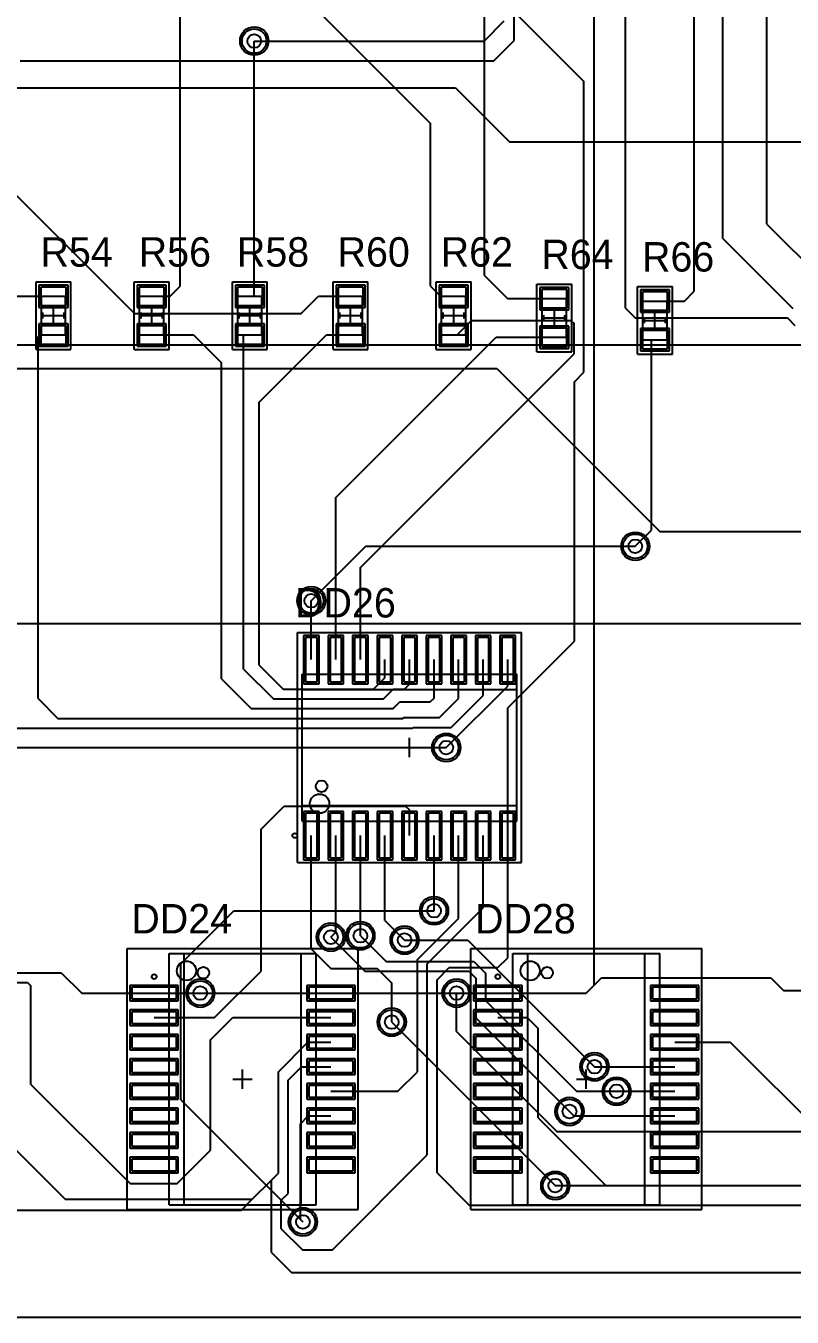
# Model space of a CAD drawing. Header units: millimetres. Extents: x 26 to 338, y 26 to 225.
# Drawn here: x 201.6 to 241.3, y 25.9 to 92.7 of the extents above; entities that cross this region are included whole.
import ezdxf

# ---------------------------------------------------------------- set-up
doc = ezdxf.new("R2010")
doc.units = ezdxf.units.MM
for name, color, linetype in [('BottomLayer', 5, 'Continuous'), ('BottomSolder', 6, 'Continuous'), ('Mechanical13', 56, 'Continuous'), ('Mechanical15', 56, 'Continuous'), ('MultiLayer', 9, 'Continuous'), ('TopLayer', 1, 'Continuous'), ('TopOverlay', 2, 'Continuous'), ('TopPaste', 8, 'Continuous'), ('TopSolder', 216, 'Continuous'), ('ViaHoleLayer', 16, 'Continuous')]:
    doc.layers.add(name, color=color, linetype=linetype)

msp = doc.modelspace()

# ---------------------------------------------------------------- linework, layer by layer
at = {"layer": 'BottomLayer'}
for p, q in [((226.898, 91.948), (226.898, 108.433)), ((225.353, 91.923), (226.39, 92.96)), ((213.462, 91.923), (225.353, 91.923)), ((225.857, 90.907), (226.898, 91.948)), ((201.346, 90.907), (225.857, 90.907)), ((127.989, 89.51), (223.876, 89.51)), ((223.876, 89.51), (226.67, 86.716)), ((226.67, 86.716), (271.983, 86.716)), ((139.684, 76.2), (272.466, 76.2)), ((136.093, 74.981), (226.009, 74.981)), ((226.009, 74.981), (234.442, 66.548)), ((234.442, 66.548), (291.722, 66.548)), ((216.411, 62.97), (219.227, 65.786)), ((219.227, 65.786), (233.172, 65.786)), ((160.302, 61.798), (262.94, 61.798)), ((158.042, 55.372), (223.393, 55.372)), ((209.658, 44.192), (212.401, 46.935)), ((212.401, 46.935), (222.761, 46.935)), ((217.424, 45.568), (219.181, 43.811)), ((218.951, 45.641), (220.277, 44.315)), ((221.237, 45.415), (224.511, 45.415)), ((224.511, 45.415), (231.064, 38.862)), ((209.658, 37.154), (209.658, 44.192)), ((220.277, 44.315), (224.815, 44.315)), ((224.815, 44.315), (225.442, 43.688)), ((219.181, 43.811), (224.561, 43.811)), ((224.561, 43.811), (224.938, 43.434)), ((224.938, 41.377), (224.938, 43.434)), ((225.442, 42.274), (225.442, 43.688)), ((210.67, 42.672), (223.926, 42.672)), ((223.926, 40.691), (223.926, 42.672)), ((225.442, 42.274), (230.124, 37.592)), ((220.574, 41.173), (229.032, 32.715)), ((224.938, 41.377), (229.768, 36.547)), ((223.926, 40.691), (229.108, 35.509)), ((230.124, 37.592), (232.207, 37.592)), ((209.658, 37.154), (215.976, 30.836)), ((229.108, 35.509), (276.575, 35.509))]:
    msp.add_line(p, q, dxfattribs=at)
for centre in [(213.462, 91.923), (233.172, 65.786), (216.411, 62.97), (223.393, 55.372), (222.761, 46.935), (217.424, 45.568), (218.951, 45.641), (221.237, 45.415), (210.67, 42.672), (223.926, 42.672), (220.574, 41.173), (231.064, 38.862), (232.207, 37.592), (229.768, 36.547), (229.032, 32.715), (215.976, 30.836)]:
    msp.add_circle(centre, 0.635, dxfattribs=at)
at = {"layer": 'BottomSolder'}
for centre in [(213.462, 91.923), (233.172, 65.786), (216.411, 62.97), (223.393, 55.372), (222.761, 46.935), (217.424, 45.568), (218.951, 45.641), (221.237, 45.415), (210.67, 42.672), (223.926, 42.672), (220.574, 41.173), (231.064, 38.862), (232.207, 37.592), (229.768, 36.547), (229.032, 32.715), (215.976, 30.836)]:
    msp.add_circle(centre, 0.737, dxfattribs=at)
at = {"layer": 'Mechanical13'}
for p, q in [((202.451, 76.724), (202.451, 78.724)), ((202.451, 78.724), (203.701, 78.724)), ((203.701, 76.724), (203.701, 78.724)), ((207.531, 76.724), (207.531, 78.724)), ((207.531, 78.724), (208.781, 78.724)), ((208.781, 76.724), (208.781, 78.724)), ((212.611, 76.724), (212.611, 78.724)), ((212.611, 78.724), (213.861, 78.724)), ((213.861, 76.724), (213.861, 78.724)), ((217.818, 76.724), (217.818, 78.724)), ((217.818, 78.724), (219.068, 78.724)), ((219.068, 76.724), (219.068, 78.724)), ((223.152, 76.724), (223.152, 78.724)), ((223.152, 78.724), (224.402, 78.724)), ((224.402, 76.724), (224.402, 78.724)), ((228.359, 76.597), (228.359, 78.597)), ((228.359, 78.597), (229.609, 78.597)), ((229.609, 76.597), (229.609, 78.597)), ((233.566, 76.47), (233.566, 78.47)), ((233.566, 78.47), (234.816, 78.47)), ((234.816, 76.47), (234.816, 78.47)), ((202.451, 76.724), (203.701, 76.724)), ((207.531, 76.724), (208.781, 76.724)), ((212.611, 76.724), (213.861, 76.724)), ((217.818, 76.724), (219.068, 76.724)), ((223.152, 76.724), (224.402, 76.724)), ((228.359, 76.597), (229.609, 76.597)), ((233.566, 76.47), (234.816, 76.47)), ((215.941, 59.172), (227.041, 59.172)), ((215.941, 51.572), (215.941, 59.172)), ((227.041, 51.572), (227.041, 59.172)), ((215.941, 51.572), (227.041, 51.572)), ((209.055, 31.727), (209.055, 44.727)), ((209.055, 44.727), (216.655, 44.727)), ((216.655, 31.727), (216.655, 44.727)), ((226.835, 31.727), (226.835, 44.727)), ((226.835, 44.727), (234.435, 44.727)), ((234.435, 31.727), (234.435, 44.727)), ((209.055, 31.727), (216.655, 31.727)), ((226.835, 31.727), (234.435, 31.727))]:
    msp.add_line(p, q, dxfattribs=at)
for centre in [(216.841, 52.472), (209.955, 43.827), (227.735, 43.827)]:
    msp.add_circle(centre, 0.5, dxfattribs=at)
at = {"layer": 'Mechanical15'}
for p, q in [((202.176, 75.974), (202.176, 79.474)), ((202.176, 79.474), (203.976, 79.474)), ((203.976, 75.974), (203.976, 79.474)), ((207.256, 75.974), (207.256, 79.474)), ((207.256, 79.474), (209.056, 79.474)), ((209.056, 75.974), (209.056, 79.474)), ((212.336, 75.974), (212.336, 79.474)), ((212.336, 79.474), (214.136, 79.474)), ((214.136, 75.974), (214.136, 79.474)), ((217.543, 75.974), (217.543, 79.474)), ((217.543, 79.474), (219.343, 79.474)), ((219.343, 75.974), (219.343, 79.474)), ((222.877, 75.974), (222.877, 79.474)), ((222.877, 79.474), (224.677, 79.474)), ((224.677, 75.974), (224.677, 79.474)), ((228.084, 75.847), (228.084, 79.347)), ((228.084, 79.347), (229.884, 79.347)), ((229.884, 75.847), (229.884, 79.347)), ((233.291, 75.72), (233.291, 79.22)), ((233.291, 79.22), (235.091, 79.22)), ((235.091, 75.72), (235.091, 79.22)), ((203.076, 77.224), (203.076, 78.224)), ((208.156, 77.224), (208.156, 78.224)), ((213.236, 77.224), (213.236, 78.224)), ((218.443, 77.224), (218.443, 78.224)), ((223.777, 77.224), (223.777, 78.224)), ((202.576, 77.724), (203.576, 77.724)), ((207.656, 77.724), (208.656, 77.724)), ((212.736, 77.724), (213.736, 77.724)), ((217.943, 77.724), (218.943, 77.724)), ((223.277, 77.724), (224.277, 77.724)), ((228.484, 77.597), (229.484, 77.597)), ((228.984, 77.097), (228.984, 78.097)), ((234.191, 76.97), (234.191, 77.97)), ((233.691, 77.47), (234.691, 77.47)), ((202.176, 75.974), (203.976, 75.974)), ((207.256, 75.974), (209.056, 75.974)), ((212.336, 75.974), (214.136, 75.974)), ((217.543, 75.974), (219.343, 75.974)), ((222.877, 75.974), (224.677, 75.974)), ((228.084, 75.847), (229.884, 75.847)), ((233.291, 75.72), (235.091, 75.72)), ((215.691, 61.322), (227.291, 61.322)), ((215.691, 49.422), (215.691, 61.322)), ((227.291, 49.422), (227.291, 61.322)), ((221.491, 54.872), (221.491, 55.872)), ((220.991, 55.372), (221.991, 55.372)), ((215.691, 49.422), (227.291, 49.422)), ((206.88, 31.477), (206.88, 44.977)), ((206.88, 44.977), (218.83, 44.977)), ((218.83, 31.477), (218.83, 44.977)), ((224.66, 31.477), (224.66, 44.977)), ((224.66, 44.977), (236.61, 44.977)), ((236.61, 31.477), (236.61, 44.977)), ((212.355, 38.227), (213.355, 38.227)), ((212.855, 37.727), (212.855, 38.727)), ((230.135, 38.227), (231.135, 38.227)), ((230.635, 37.727), (230.635, 38.727)), ((206.88, 31.477), (218.83, 31.477)), ((224.66, 31.477), (236.61, 31.477))]:
    msp.add_line(p, q, dxfattribs=at)
at = {"layer": 'MultiLayer'}
for centre in [(213.462, 91.923), (233.172, 65.786), (216.411, 62.97), (223.393, 55.372), (222.761, 46.935), (217.424, 45.568), (218.951, 45.641), (221.237, 45.415), (210.67, 42.672), (223.926, 42.672), (220.574, 41.173), (231.064, 38.862), (232.207, 37.592), (229.768, 36.547), (229.032, 32.715), (215.976, 30.836)]:
    msp.add_circle(centre, 0.635, dxfattribs=at)
at = {"layer": 'TopLayer'}
for p, q in [((236.22, 78.978), (236.22, 109.969)), ((237.693, 81.716), (237.693, 109.664)), ((239.979, 82.458), (239.979, 108.28)), ((209.626, 79.248), (209.626, 103.835)), ((220.142, 100.203), (230.515, 89.83)), ((231.038, 43.078), (231.038, 99.797)), ((210.972, 99.263), (222.571, 87.665)), ((232.664, 78.105), (232.664, 98.171)), ((225.374, 79.791), (225.374, 93.497)), ((213.462, 78.724), (213.462, 91.923)), ((194.132, 90.957), (207.264, 77.826)), ((230.515, 74.791), (230.515, 89.83)), ((222.571, 79.248), (222.571, 87.665)), ((239.979, 82.458), (244.348, 78.089)), ((237.693, 81.716), (241.32, 78.089)), ((225.374, 79.791), (226.568, 78.597)), ((203.726, 79.199), (202.426, 79.199)), ((202.426, 79.199), (202.426, 78.249)), ((203.726, 78.249), (203.726, 79.199)), ((208.806, 79.199), (207.506, 79.199)), ((207.506, 79.199), (207.506, 78.249)), ((208.806, 78.249), (208.806, 79.199)), ((209.102, 78.724), (209.626, 79.248)), ((213.886, 79.199), (212.586, 79.199)), ((212.586, 79.199), (212.586, 78.249)), ((213.886, 78.249), (213.886, 79.199)), ((219.093, 79.199), (217.793, 79.199)), ((217.793, 79.199), (217.793, 78.249)), ((219.093, 78.249), (219.093, 79.199)), ((222.571, 79.248), (223.095, 78.724)), ((224.427, 79.199), (223.127, 79.199)), ((223.127, 79.199), (223.127, 78.249)), ((224.427, 78.249), (224.427, 79.199)), ((229.634, 79.072), (228.334, 79.072)), ((228.334, 79.072), (228.334, 78.122)), ((229.634, 78.122), (229.634, 79.072)), ((234.841, 78.945), (233.541, 78.945)), ((233.541, 78.945), (233.541, 77.995)), ((234.841, 77.995), (234.841, 78.945)), ((235.712, 78.47), (236.22, 78.978)), ((200.635, 78.724), (203.076, 78.724)), ((202.426, 78.249), (203.726, 78.249)), ((207.506, 78.249), (208.806, 78.249)), ((208.156, 78.724), (209.102, 78.724)), ((212.586, 78.249), (213.886, 78.249)), ((213.236, 78.724), (213.462, 78.724)), ((215.891, 77.826), (216.789, 78.724)), ((216.789, 78.724), (218.443, 78.724)), ((217.793, 78.249), (219.093, 78.249)), ((223.095, 78.724), (223.777, 78.724)), ((223.127, 78.249), (224.427, 78.249)), ((226.568, 78.597), (228.984, 78.597)), ((234.191, 78.47), (235.712, 78.47)), ((207.264, 77.826), (215.891, 77.826)), ((228.334, 78.122), (229.634, 78.122)), ((232.664, 78.105), (233.172, 77.597)), ((233.172, 77.597), (241.046, 77.597)), ((233.541, 77.995), (234.841, 77.995)), ((241.046, 77.597), (241.427, 77.216)), ((203.726, 77.199), (202.426, 77.199)), ((202.426, 77.199), (202.426, 76.249)), ((203.726, 76.249), (203.726, 77.199)), ((208.806, 77.199), (207.506, 77.199)), ((207.506, 77.199), (207.506, 76.249)), ((208.806, 76.249), (208.806, 77.199)), ((213.886, 77.199), (212.586, 77.199)), ((212.586, 77.199), (212.586, 76.249)), ((213.886, 76.249), (213.886, 77.199)), ((219.093, 77.199), (217.793, 77.199)), ((217.793, 77.199), (217.793, 76.249)), ((219.093, 76.249), (219.093, 77.199)), ((224.427, 77.199), (223.127, 77.199)), ((223.127, 77.199), (223.127, 76.249)), ((223.952, 76.724), (224.698, 77.47)), ((224.427, 76.249), (224.427, 77.199)), ((224.698, 77.47), (229.845, 77.47)), ((229.634, 77.072), (228.334, 77.072)), ((228.334, 77.072), (228.334, 76.122)), ((229.634, 76.122), (229.634, 77.072)), ((229.845, 77.47), (230.011, 77.304)), ((230.011, 75.745), (230.011, 77.304)), ((234.841, 76.945), (233.541, 76.945)), ((233.541, 76.945), (233.541, 75.995)), ((234.841, 75.995), (234.841, 76.945)), ((202.277, 76.614), (202.387, 76.724)), ((202.277, 57.912), (202.277, 76.614)), ((202.387, 76.724), (203.076, 76.724)), ((202.426, 76.249), (203.726, 76.249)), ((207.506, 76.249), (208.806, 76.249)), ((208.156, 76.724), (210.312, 76.724)), ((210.312, 76.724), (211.76, 75.276)), ((212.586, 76.249), (213.886, 76.249)), ((212.903, 76.724), (213.236, 76.724)), ((212.903, 59.436), (212.903, 76.724)), ((213.716, 73.244), (217.195, 76.724)), ((217.195, 76.724), (218.443, 76.724)), ((217.681, 68.304), (225.974, 76.597)), ((217.793, 76.249), (219.093, 76.249)), ((223.127, 76.249), (224.427, 76.249)), ((223.777, 76.724), (223.952, 76.724)), ((225.974, 76.597), (228.984, 76.597)), ((234.01, 76.47), (234.191, 76.47)), ((234.01, 66.624), (234.01, 76.47)), ((218.951, 64.685), (230.011, 75.745)), ((228.334, 76.122), (229.634, 76.122)), ((233.541, 75.995), (234.841, 75.995)), ((211.76, 58.928), (211.76, 75.276)), ((230.022, 74.298), (230.515, 74.791)), ((230.022, 60.881), (230.022, 74.298)), ((213.716, 59.639), (213.716, 73.244)), ((217.681, 59.922), (217.681, 68.304)), ((233.172, 65.786), (234.01, 66.624)), ((218.951, 59.922), (218.951, 64.685)), ((216.411, 59.922), (216.411, 62.97)), ((216.711, 61.072), (216.111, 61.072)), ((216.111, 61.072), (216.111, 58.772)), ((216.711, 58.772), (216.711, 61.072)), ((217.981, 61.072), (217.381, 61.072)), ((217.381, 61.072), (217.381, 58.772)), ((217.981, 58.772), (217.981, 61.072)), ((219.251, 61.072), (218.651, 61.072)), ((218.651, 61.072), (218.651, 58.772)), ((219.251, 58.772), (219.251, 61.072)), ((220.521, 61.072), (219.921, 61.072)), ((219.921, 61.072), (219.921, 58.772)), ((220.521, 58.772), (220.521, 61.072)), ((221.791, 61.072), (221.191, 61.072)), ((221.191, 61.072), (221.191, 58.772)), ((221.791, 58.772), (221.791, 61.072)), ((223.061, 61.072), (222.461, 61.072)), ((222.461, 61.072), (222.461, 58.772)), ((223.061, 58.772), (223.061, 61.072)), ((224.331, 61.072), (223.731, 61.072)), ((223.731, 61.072), (223.731, 58.772)), ((224.331, 58.772), (224.331, 61.072)), ((225.601, 61.072), (225.001, 61.072)), ((225.001, 61.072), (225.001, 58.772)), ((225.601, 58.772), (225.601, 61.072)), ((226.871, 61.072), (226.271, 61.072)), ((226.271, 61.072), (226.271, 58.772)), ((226.571, 57.429), (230.022, 60.881)), ((226.871, 58.772), (226.871, 61.072)), ((213.716, 59.639), (214.96, 58.395)), ((220.221, 58.982), (220.221, 59.922)), ((221.491, 58.652), (221.491, 59.922)), ((222.761, 57.937), (222.761, 59.922)), ((224.031, 57.912), (224.031, 59.922)), ((225.301, 58.067), (225.301, 59.922)), ((226.571, 58.55), (226.571, 59.922)), ((211.76, 58.928), (213.301, 57.387)), ((212.903, 59.436), (214.448, 57.891)), ((219.634, 58.395), (220.221, 58.982)), ((214.96, 58.395), (219.634, 58.395)), ((216.111, 58.772), (216.711, 58.772)), ((217.381, 58.772), (217.981, 58.772)), ((218.651, 58.772), (219.251, 58.772)), ((219.921, 58.772), (220.521, 58.772)), ((220.142, 57.891), (220.646, 58.395)), ((220.646, 58.395), (221.234, 58.395)), ((221.191, 58.772), (221.791, 58.772)), ((221.234, 58.395), (221.491, 58.652)), ((222.461, 58.772), (223.061, 58.772)), ((223.393, 55.372), (226.571, 58.55)), ((223.731, 58.772), (224.331, 58.772)), ((225.001, 58.772), (225.601, 58.772)), ((226.271, 58.772), (226.871, 58.772)), ((202.277, 57.912), (203.306, 56.882)), ((214.448, 57.891), (220.142, 57.891)), ((220.642, 57.387), (220.99, 57.734)), ((220.99, 57.734), (222.558, 57.734)), ((222.558, 57.734), (222.761, 57.937)), ((223.04, 56.921), (224.031, 57.912)), ((223.647, 56.413), (225.301, 58.067)), ((203.306, 56.882), (221.146, 56.882)), ((213.301, 57.387), (220.642, 57.387)), ((221.146, 56.882), (221.185, 56.921)), ((221.185, 56.921), (223.04, 56.921)), ((226.571, 50.822), (226.571, 57.429)), ((198.673, 56.378), (221.65, 56.378)), ((221.65, 56.378), (221.685, 56.413)), ((221.685, 56.413), (223.647, 56.413)), ((213.817, 51.156), (215.011, 52.349)), ((215.011, 52.349), (221.288, 52.349)), ((221.288, 52.349), (221.491, 52.146)), ((221.491, 50.822), (221.491, 52.146)), ((216.711, 51.972), (216.111, 51.972)), ((216.111, 51.972), (216.111, 49.672)), ((216.711, 49.672), (216.711, 51.972)), ((217.981, 51.972), (217.381, 51.972)), ((217.381, 51.972), (217.381, 49.672)), ((217.981, 49.672), (217.981, 51.972)), ((219.251, 51.972), (218.651, 51.972)), ((218.651, 51.972), (218.651, 49.672)), ((219.251, 49.672), (219.251, 51.972)), ((220.521, 51.972), (219.921, 51.972)), ((219.921, 51.972), (219.921, 49.672)), ((220.521, 49.672), (220.521, 51.972)), ((221.791, 51.972), (221.191, 51.972)), ((221.191, 51.972), (221.191, 49.672)), ((221.791, 49.672), (221.791, 51.972)), ((223.061, 51.972), (222.461, 51.972)), ((222.461, 51.972), (222.461, 49.672)), ((223.061, 49.672), (223.061, 51.972)), ((224.331, 51.972), (223.731, 51.972)), ((223.731, 51.972), (223.731, 49.672)), ((224.331, 49.672), (224.331, 51.972)), ((225.601, 51.972), (225.001, 51.972)), ((225.001, 51.972), (225.001, 49.672)), ((225.601, 49.672), (225.601, 51.972)), ((226.871, 51.972), (226.271, 51.972)), ((226.271, 51.972), (226.271, 49.672)), ((226.871, 49.672), (226.871, 51.972)), ((213.817, 43.815), (213.817, 51.156)), ((216.411, 44.958), (216.411, 50.822)), ((217.681, 45.825), (217.681, 50.822)), ((218.951, 45.641), (218.951, 50.822)), ((220.221, 46.431), (220.221, 50.822)), ((222.761, 46.935), (222.761, 50.822)), ((224.031, 46.533), (224.031, 50.822)), ((225.301, 47.079), (225.301, 50.822)), ((226.571, 44.504), (226.571, 50.822)), ((216.111, 49.672), (216.711, 49.672)), ((217.381, 49.672), (217.981, 49.672)), ((218.651, 49.672), (219.251, 49.672)), ((219.921, 49.672), (220.521, 49.672)), ((221.191, 49.672), (221.791, 49.672)), ((222.461, 49.672), (223.061, 49.672)), ((223.731, 49.672), (224.331, 49.672)), ((225.001, 49.672), (225.601, 49.672)), ((226.271, 49.672), (226.871, 49.672)), ((222.41, 44.188), (225.301, 47.079)), ((220.221, 46.431), (221.237, 45.415)), ((221.906, 44.408), (224.031, 46.533)), ((217.424, 45.568), (217.681, 45.825)), ((216.411, 44.958), (217.427, 43.942)), ((221.906, 38.608), (221.906, 44.408)), ((222.41, 34.298), (222.41, 44.188)), ((226.06, 43.993), (226.571, 44.504)), ((195.237, 43.726), (203.479, 43.726)), ((203.479, 43.726), (204.534, 42.672)), ((211.404, 41.402), (213.817, 43.815)), ((217.427, 43.942), (219.812, 43.942)), ((219.812, 43.942), (220.574, 43.18)), ((222.914, 43.362), (223.545, 43.993)), ((223.545, 43.993), (226.06, 43.993)), ((231.038, 43.078), (231.419, 43.459)), ((231.419, 43.459), (240.182, 43.459)), ((240.182, 43.459), (240.843, 42.799)), ((197.104, 43.222), (201.725, 43.222)), ((201.725, 43.222), (201.904, 43.043)), ((201.904, 37.948), (201.904, 43.043)), ((209.43, 42.972), (207.13, 42.972)), ((207.13, 42.972), (207.13, 42.372)), ((209.43, 42.372), (209.43, 42.972)), ((218.58, 42.972), (216.28, 42.972)), ((216.28, 42.972), (216.28, 42.372)), ((218.58, 42.372), (218.58, 42.972)), ((220.574, 41.173), (220.574, 43.18)), ((222.914, 33.372), (222.914, 43.362)), ((227.21, 42.972), (224.91, 42.972)), ((224.91, 42.972), (224.91, 42.372)), ((227.21, 42.372), (227.21, 42.972)), ((230.632, 42.672), (231.038, 43.078)), ((236.36, 42.972), (234.06, 42.972)), ((234.06, 42.972), (234.06, 42.372)), ((236.36, 42.372), (236.36, 42.972)), ((240.843, 42.799), (246.507, 42.799)), ((204.534, 42.672), (208.28, 42.672)), ((207.13, 42.372), (209.43, 42.372)), ((208.28, 42.672), (210.67, 42.672)), ((216.28, 42.372), (218.58, 42.372)), ((223.926, 42.672), (226.06, 42.672)), ((224.91, 42.372), (227.21, 42.372)), ((226.06, 42.672), (230.632, 42.672)), ((234.06, 42.372), (236.36, 42.372)), ((209.43, 41.702), (207.13, 41.702)), ((207.13, 41.702), (207.13, 41.102)), ((209.43, 41.102), (209.43, 41.702)), ((218.58, 41.702), (216.28, 41.702)), ((216.28, 41.702), (216.28, 41.102)), ((218.58, 41.102), (218.58, 41.702)), ((227.21, 41.702), (224.91, 41.702)), ((224.91, 41.702), (224.91, 41.102)), ((227.21, 41.102), (227.21, 41.702)), ((236.36, 41.702), (234.06, 41.702)), ((234.06, 41.702), (234.06, 41.102)), ((236.36, 41.102), (236.36, 41.702)), ((207.13, 41.102), (209.43, 41.102)), ((208.28, 41.402), (211.404, 41.402)), ((211.201, 40.259), (212.344, 41.402)), ((212.344, 41.402), (217.43, 41.402)), ((216.28, 41.102), (218.58, 41.102)), ((224.91, 41.102), (227.21, 41.102)), ((226.06, 41.402), (227.584, 41.402)), ((227.584, 41.402), (228.147, 40.839)), ((228.147, 36.216), (228.147, 40.839)), ((234.06, 41.102), (236.36, 41.102)), ((209.43, 40.432), (207.13, 40.432)), ((207.13, 40.432), (207.13, 39.832)), ((209.43, 39.832), (209.43, 40.432)), ((211.201, 34.544), (211.201, 40.259)), ((214.706, 38.608), (216.23, 40.132)), ((216.23, 40.132), (217.43, 40.132)), ((218.58, 40.432), (216.28, 40.432)), ((216.28, 40.432), (216.28, 39.832)), ((218.58, 39.832), (218.58, 40.432)), ((227.21, 40.432), (224.91, 40.432)), ((224.91, 40.432), (224.91, 39.832)), ((227.21, 39.832), (227.21, 40.432)), ((236.36, 40.432), (234.06, 40.432)), ((234.06, 40.432), (234.06, 39.832)), ((235.21, 40.132), (238.083, 40.132)), ((236.36, 39.832), (236.36, 40.432)), ((238.083, 40.132), (244.983, 33.232)), ((207.13, 39.832), (209.43, 39.832)), ((216.28, 39.832), (218.58, 39.832)), ((224.91, 39.832), (227.21, 39.832)), ((234.06, 39.832), (236.36, 39.832)), ((209.43, 39.162), (207.13, 39.162)), ((207.13, 39.162), (207.13, 38.562)), ((209.43, 38.562), (209.43, 39.162)), ((215.214, 38.176), (215.9, 38.862)), ((215.9, 38.862), (217.43, 38.862)), ((218.58, 39.162), (216.28, 39.162)), ((216.28, 39.162), (216.28, 38.562)), ((218.58, 38.562), (218.58, 39.162)), ((227.21, 39.162), (224.91, 39.162)), ((224.91, 39.162), (224.91, 38.562)), ((227.21, 38.562), (227.21, 39.162)), ((231.064, 38.862), (235.21, 38.862)), ((236.36, 39.162), (234.06, 39.162)), ((234.06, 39.162), (234.06, 38.562)), ((236.36, 38.562), (236.36, 39.162)), ((207.13, 38.562), (209.43, 38.562)), ((214.706, 33.35), (214.706, 38.608)), ((215.214, 32.309), (215.214, 38.176)), ((216.28, 38.562), (218.58, 38.562)), ((220.89, 37.592), (221.906, 38.608)), ((224.91, 38.562), (227.21, 38.562)), ((234.06, 38.562), (236.36, 38.562)), ((201.904, 37.948), (207.035, 32.817)), ((209.43, 37.892), (207.13, 37.892)), ((207.13, 37.892), (207.13, 37.292)), ((209.43, 37.292), (209.43, 37.892)), ((218.58, 37.892), (216.28, 37.892)), ((216.28, 37.892), (216.28, 37.292)), ((217.43, 37.592), (220.89, 37.592)), ((218.58, 37.292), (218.58, 37.892)), ((227.21, 37.892), (224.91, 37.892)), ((224.91, 37.892), (224.91, 37.292)), ((227.21, 37.292), (227.21, 37.892)), ((232.207, 37.592), (235.21, 37.592)), ((236.36, 37.892), (234.06, 37.892)), ((234.06, 37.892), (234.06, 37.292)), ((236.36, 37.292), (236.36, 37.892)), ((207.13, 37.292), (209.43, 37.292)), ((216.28, 37.292), (218.58, 37.292)), ((224.91, 37.292), (227.21, 37.292)), ((234.06, 37.292), (236.36, 37.292)), ((209.43, 36.622), (207.13, 36.622)), ((207.13, 36.622), (207.13, 36.022)), ((209.43, 36.022), (209.43, 36.622)), ((215.849, 35.916), (216.256, 36.322)), ((216.256, 36.322), (217.43, 36.322)), ((218.58, 36.622), (216.28, 36.622)), ((216.28, 36.622), (216.28, 36.022)), ((218.58, 36.022), (218.58, 36.622)), ((227.21, 36.622), (224.91, 36.622)), ((224.91, 36.622), (224.91, 36.022)), ((227.21, 36.022), (227.21, 36.622)), ((228.147, 36.216), (231.648, 32.715)), ((229.768, 36.547), (229.993, 36.322)), ((229.993, 36.322), (235.21, 36.322)), ((236.36, 36.622), (234.06, 36.622)), ((234.06, 36.622), (234.06, 36.022)), ((236.36, 36.022), (236.36, 36.622)), ((207.13, 36.022), (209.43, 36.022)), ((215.849, 30.963), (215.849, 35.916)), ((216.28, 36.022), (218.58, 36.022)), ((224.91, 36.022), (227.21, 36.022)), ((234.06, 36.022), (236.36, 36.022)), ((200.825, 34.861), (203.683, 32.004)), ((209.43, 35.352), (207.13, 35.352)), ((207.13, 35.352), (207.13, 34.752)), ((207.13, 34.752), (209.43, 34.752)), ((209.43, 34.752), (209.43, 35.352)), ((218.58, 35.352), (216.28, 35.352)), ((216.28, 35.352), (216.28, 34.752)), ((216.28, 34.752), (218.58, 34.752)), ((218.58, 34.752), (218.58, 35.352)), ((227.21, 35.352), (224.91, 35.352)), ((224.91, 35.352), (224.91, 34.752)), ((224.91, 34.752), (227.21, 34.752)), ((227.21, 34.752), (227.21, 35.352)), ((236.36, 35.352), (234.06, 35.352)), ((234.06, 35.352), (234.06, 34.752)), ((234.06, 34.752), (236.36, 34.752)), ((236.36, 34.752), (236.36, 35.352)), ((209.43, 34.082), (207.13, 34.082)), ((207.13, 34.082), (207.13, 33.482)), ((209.43, 33.482), (209.43, 34.082)), ((209.474, 32.817), (211.201, 34.544)), ((218.58, 34.082), (216.28, 34.082)), ((216.28, 34.082), (216.28, 33.482)), ((217.5, 29.388), (222.41, 34.298)), ((218.58, 33.482), (218.58, 34.082)), ((227.21, 34.082), (224.91, 34.082)), ((224.91, 34.082), (224.91, 33.482)), ((227.21, 33.482), (227.21, 34.082)), ((236.36, 34.082), (234.06, 34.082)), ((234.06, 34.082), (234.06, 33.482)), ((236.36, 33.482), (236.36, 34.082)), ((207.13, 33.482), (209.43, 33.482)), ((216.28, 33.482), (218.58, 33.482)), ((224.91, 33.482), (227.21, 33.482)), ((234.06, 33.482), (236.36, 33.482)), ((207.035, 32.817), (209.474, 32.817)), ((213.36, 32.004), (214.351, 32.995)), ((214.351, 32.995), (214.706, 33.35)), ((214.351, 29.261), (214.351, 32.995)), ((222.914, 33.372), (224.583, 31.703)), ((214.859, 31.953), (215.214, 32.309)), ((229.032, 32.715), (231.648, 32.715)), ((231.648, 32.715), (248.59, 32.715)), ((185.557, 31.448), (212.804, 31.448)), ((203.683, 32.004), (213.36, 32.004)), ((212.804, 31.448), (213.36, 32.004)), ((214.859, 30.48), (214.859, 31.953)), ((224.583, 31.703), (249.936, 31.703)), ((215.849, 30.963), (215.976, 30.836)), ((214.859, 30.48), (215.951, 29.388)), ((214.351, 29.261), (215.392, 28.219)), ((215.951, 29.388), (217.5, 29.388)), ((215.392, 28.219), (248.158, 28.219)), ((25.654, 25.908), (338.328, 25.908))]:
    msp.add_line(p, q, dxfattribs=at)
for centre in [(213.462, 91.923), (233.172, 65.786), (216.411, 62.97), (223.393, 55.372), (222.761, 46.935), (217.424, 45.568), (218.951, 45.641), (221.237, 45.415), (210.67, 42.672), (223.926, 42.672), (220.574, 41.173), (231.064, 38.862), (232.207, 37.592), (229.768, 36.547), (229.032, 32.715), (215.976, 30.836)]:
    msp.add_circle(centre, 0.635, dxfattribs=at)
at = {"layer": 'TopOverlay'}
for p, q in [((202.526, 77.574), (202.526, 77.874)), ((203.626, 77.574), (203.626, 77.874)), ((207.606, 77.574), (207.606, 77.874)), ((208.706, 77.574), (208.706, 77.874)), ((212.686, 77.574), (212.686, 77.874)), ((213.786, 77.574), (213.786, 77.874)), ((217.893, 77.574), (217.893, 77.874)), ((218.993, 77.574), (218.993, 77.874)), ((223.227, 77.574), (223.227, 77.874)), ((224.327, 77.574), (224.327, 77.874)), ((228.434, 77.447), (228.434, 77.747)), ((229.534, 77.447), (229.534, 77.747)), ((233.641, 77.32), (233.641, 77.62)), ((234.741, 77.32), (234.741, 77.62)), ((215.941, 58.372), (227.041, 58.372)), ((215.941, 52.372), (215.941, 58.372)), ((227.041, 52.372), (227.041, 58.372)), ((215.941, 52.372), (227.041, 52.372)), ((209.83, 31.727), (209.83, 44.727)), ((209.83, 44.727), (215.88, 44.727)), ((215.88, 31.727), (215.88, 44.727)), ((227.61, 31.727), (227.61, 44.727)), ((227.61, 44.727), (233.66, 44.727)), ((233.66, 31.727), (233.66, 44.727)), ((209.83, 31.727), (215.88, 31.727)), ((227.61, 31.727), (233.66, 31.727))]:
    msp.add_line(p, q, dxfattribs=at)
for centre, radius in [((216.941, 53.372), 0.3), ((215.561, 50.822), 0.125), ((208.28, 43.522), 0.125), ((210.83, 43.727), 0.3), ((226.06, 43.522), 0.125), ((228.61, 43.727), 0.3)]:
    msp.add_circle(centre, radius, dxfattribs=at)
at = {"layer": 'TopPaste'}
for p, q in [((203.726, 79.199), (202.426, 79.199)), ((202.426, 79.199), (202.426, 78.249)), ((203.726, 78.249), (203.726, 79.199)), ((208.806, 79.199), (207.506, 79.199)), ((207.506, 79.199), (207.506, 78.249)), ((208.806, 78.249), (208.806, 79.199)), ((213.886, 79.199), (212.586, 79.199)), ((212.586, 79.199), (212.586, 78.249)), ((213.886, 78.249), (213.886, 79.199)), ((219.093, 79.199), (217.793, 79.199)), ((217.793, 79.199), (217.793, 78.249)), ((219.093, 78.249), (219.093, 79.199)), ((224.427, 79.199), (223.127, 79.199)), ((223.127, 79.199), (223.127, 78.249)), ((224.427, 78.249), (224.427, 79.199)), ((229.634, 79.072), (228.334, 79.072)), ((228.334, 79.072), (228.334, 78.122)), ((229.634, 78.122), (229.634, 79.072)), ((234.841, 78.945), (233.541, 78.945)), ((233.541, 78.945), (233.541, 77.995)), ((234.841, 77.995), (234.841, 78.945)), ((202.426, 78.249), (203.726, 78.249)), ((207.506, 78.249), (208.806, 78.249)), ((212.586, 78.249), (213.886, 78.249)), ((217.793, 78.249), (219.093, 78.249)), ((223.127, 78.249), (224.427, 78.249)), ((228.334, 78.122), (229.634, 78.122)), ((233.541, 77.995), (234.841, 77.995)), ((203.726, 77.199), (202.426, 77.199)), ((202.426, 77.199), (202.426, 76.249)), ((203.726, 76.249), (203.726, 77.199)), ((208.806, 77.199), (207.506, 77.199)), ((207.506, 77.199), (207.506, 76.249)), ((208.806, 76.249), (208.806, 77.199)), ((213.886, 77.199), (212.586, 77.199)), ((212.586, 77.199), (212.586, 76.249)), ((213.886, 76.249), (213.886, 77.199)), ((219.093, 77.199), (217.793, 77.199)), ((217.793, 77.199), (217.793, 76.249)), ((219.093, 76.249), (219.093, 77.199)), ((224.427, 77.199), (223.127, 77.199)), ((223.127, 77.199), (223.127, 76.249)), ((224.427, 76.249), (224.427, 77.199)), ((229.634, 77.072), (228.334, 77.072)), ((228.334, 77.072), (228.334, 76.122)), ((229.634, 76.122), (229.634, 77.072)), ((234.841, 76.945), (233.541, 76.945)), ((233.541, 76.945), (233.541, 75.995)), ((234.841, 75.995), (234.841, 76.945)), ((202.426, 76.249), (203.726, 76.249)), ((207.506, 76.249), (208.806, 76.249)), ((212.586, 76.249), (213.886, 76.249)), ((217.793, 76.249), (219.093, 76.249)), ((223.127, 76.249), (224.427, 76.249)), ((228.334, 76.122), (229.634, 76.122)), ((233.541, 75.995), (234.841, 75.995)), ((216.711, 61.072), (216.111, 61.072)), ((216.111, 61.072), (216.111, 58.772)), ((216.711, 58.772), (216.711, 61.072)), ((217.981, 61.072), (217.381, 61.072)), ((217.381, 61.072), (217.381, 58.772)), ((217.981, 58.772), (217.981, 61.072)), ((219.251, 61.072), (218.651, 61.072)), ((218.651, 61.072), (218.651, 58.772)), ((219.251, 58.772), (219.251, 61.072)), ((220.521, 61.072), (219.921, 61.072)), ((219.921, 61.072), (219.921, 58.772)), ((220.521, 58.772), (220.521, 61.072)), ((221.791, 61.072), (221.191, 61.072)), ((221.191, 61.072), (221.191, 58.772)), ((221.791, 58.772), (221.791, 61.072)), ((223.061, 61.072), (222.461, 61.072)), ((222.461, 61.072), (222.461, 58.772)), ((223.061, 58.772), (223.061, 61.072)), ((224.331, 61.072), (223.731, 61.072)), ((223.731, 61.072), (223.731, 58.772)), ((224.331, 58.772), (224.331, 61.072)), ((225.601, 61.072), (225.001, 61.072)), ((225.001, 61.072), (225.001, 58.772)), ((225.601, 58.772), (225.601, 61.072)), ((226.871, 61.072), (226.271, 61.072)), ((226.271, 61.072), (226.271, 58.772)), ((226.871, 58.772), (226.871, 61.072)), ((216.111, 58.772), (216.711, 58.772)), ((217.381, 58.772), (217.981, 58.772)), ((218.651, 58.772), (219.251, 58.772)), ((219.921, 58.772), (220.521, 58.772)), ((221.191, 58.772), (221.791, 58.772)), ((222.461, 58.772), (223.061, 58.772)), ((223.731, 58.772), (224.331, 58.772)), ((225.001, 58.772), (225.601, 58.772)), ((226.271, 58.772), (226.871, 58.772)), ((216.711, 51.972), (216.111, 51.972)), ((216.111, 51.972), (216.111, 49.672)), ((216.711, 49.672), (216.711, 51.972)), ((217.981, 51.972), (217.381, 51.972)), ((217.381, 51.972), (217.381, 49.672)), ((217.981, 49.672), (217.981, 51.972)), ((219.251, 51.972), (218.651, 51.972)), ((218.651, 51.972), (218.651, 49.672)), ((219.251, 49.672), (219.251, 51.972)), ((220.521, 51.972), (219.921, 51.972)), ((219.921, 51.972), (219.921, 49.672)), ((220.521, 49.672), (220.521, 51.972)), ((221.791, 51.972), (221.191, 51.972)), ((221.191, 51.972), (221.191, 49.672)), ((221.791, 49.672), (221.791, 51.972)), ((223.061, 51.972), (222.461, 51.972)), ((222.461, 51.972), (222.461, 49.672)), ((223.061, 49.672), (223.061, 51.972)), ((224.331, 51.972), (223.731, 51.972)), ((223.731, 51.972), (223.731, 49.672)), ((224.331, 49.672), (224.331, 51.972)), ((225.601, 51.972), (225.001, 51.972)), ((225.001, 51.972), (225.001, 49.672)), ((225.601, 49.672), (225.601, 51.972)), ((226.871, 51.972), (226.271, 51.972)), ((226.271, 51.972), (226.271, 49.672)), ((226.871, 49.672), (226.871, 51.972)), ((216.111, 49.672), (216.711, 49.672)), ((217.381, 49.672), (217.981, 49.672)), ((218.651, 49.672), (219.251, 49.672)), ((219.921, 49.672), (220.521, 49.672)), ((221.191, 49.672), (221.791, 49.672)), ((222.461, 49.672), (223.061, 49.672)), ((223.731, 49.672), (224.331, 49.672)), ((225.001, 49.672), (225.601, 49.672)), ((226.271, 49.672), (226.871, 49.672)), ((209.43, 42.972), (207.13, 42.972)), ((207.13, 42.972), (207.13, 42.372)), ((209.43, 42.372), (209.43, 42.972)), ((218.58, 42.972), (216.28, 42.972)), ((216.28, 42.972), (216.28, 42.372)), ((218.58, 42.372), (218.58, 42.972)), ((227.21, 42.972), (224.91, 42.972)), ((224.91, 42.972), (224.91, 42.372)), ((227.21, 42.372), (227.21, 42.972)), ((236.36, 42.972), (234.06, 42.972)), ((234.06, 42.972), (234.06, 42.372)), ((236.36, 42.372), (236.36, 42.972)), ((207.13, 42.372), (209.43, 42.372)), ((216.28, 42.372), (218.58, 42.372)), ((224.91, 42.372), (227.21, 42.372)), ((234.06, 42.372), (236.36, 42.372)), ((209.43, 41.702), (207.13, 41.702)), ((207.13, 41.702), (207.13, 41.102)), ((209.43, 41.102), (209.43, 41.702)), ((218.58, 41.702), (216.28, 41.702)), ((216.28, 41.702), (216.28, 41.102)), ((218.58, 41.102), (218.58, 41.702)), ((227.21, 41.702), (224.91, 41.702)), ((224.91, 41.702), (224.91, 41.102)), ((227.21, 41.102), (227.21, 41.702)), ((236.36, 41.702), (234.06, 41.702)), ((234.06, 41.702), (234.06, 41.102)), ((236.36, 41.102), (236.36, 41.702)), ((207.13, 41.102), (209.43, 41.102)), ((216.28, 41.102), (218.58, 41.102)), ((224.91, 41.102), (227.21, 41.102)), ((234.06, 41.102), (236.36, 41.102)), ((209.43, 40.432), (207.13, 40.432)), ((207.13, 40.432), (207.13, 39.832)), ((209.43, 39.832), (209.43, 40.432)), ((218.58, 40.432), (216.28, 40.432)), ((216.28, 40.432), (216.28, 39.832)), ((218.58, 39.832), (218.58, 40.432)), ((227.21, 40.432), (224.91, 40.432)), ((224.91, 40.432), (224.91, 39.832)), ((227.21, 39.832), (227.21, 40.432)), ((236.36, 40.432), (234.06, 40.432)), ((234.06, 40.432), (234.06, 39.832)), ((236.36, 39.832), (236.36, 40.432)), ((207.13, 39.832), (209.43, 39.832)), ((216.28, 39.832), (218.58, 39.832)), ((224.91, 39.832), (227.21, 39.832)), ((234.06, 39.832), (236.36, 39.832)), ((209.43, 39.162), (207.13, 39.162)), ((207.13, 39.162), (207.13, 38.562)), ((209.43, 38.562), (209.43, 39.162)), ((218.58, 39.162), (216.28, 39.162)), ((216.28, 39.162), (216.28, 38.562)), ((218.58, 38.562), (218.58, 39.162)), ((227.21, 39.162), (224.91, 39.162)), ((224.91, 39.162), (224.91, 38.562)), ((227.21, 38.562), (227.21, 39.162)), ((236.36, 39.162), (234.06, 39.162)), ((234.06, 39.162), (234.06, 38.562)), ((236.36, 38.562), (236.36, 39.162)), ((207.13, 38.562), (209.43, 38.562)), ((216.28, 38.562), (218.58, 38.562)), ((224.91, 38.562), (227.21, 38.562)), ((234.06, 38.562), (236.36, 38.562)), ((209.43, 37.892), (207.13, 37.892)), ((207.13, 37.892), (207.13, 37.292)), ((209.43, 37.292), (209.43, 37.892)), ((218.58, 37.892), (216.28, 37.892)), ((216.28, 37.892), (216.28, 37.292)), ((218.58, 37.292), (218.58, 37.892)), ((227.21, 37.892), (224.91, 37.892)), ((224.91, 37.892), (224.91, 37.292)), ((227.21, 37.292), (227.21, 37.892)), ((236.36, 37.892), (234.06, 37.892)), ((234.06, 37.892), (234.06, 37.292)), ((236.36, 37.292), (236.36, 37.892)), ((207.13, 37.292), (209.43, 37.292)), ((216.28, 37.292), (218.58, 37.292)), ((224.91, 37.292), (227.21, 37.292)), ((234.06, 37.292), (236.36, 37.292)), ((209.43, 36.622), (207.13, 36.622)), ((207.13, 36.622), (207.13, 36.022)), ((209.43, 36.022), (209.43, 36.622)), ((218.58, 36.622), (216.28, 36.622)), ((216.28, 36.622), (216.28, 36.022)), ((218.58, 36.022), (218.58, 36.622)), ((227.21, 36.622), (224.91, 36.622)), ((224.91, 36.622), (224.91, 36.022)), ((227.21, 36.022), (227.21, 36.622)), ((236.36, 36.622), (234.06, 36.622)), ((234.06, 36.622), (234.06, 36.022)), ((236.36, 36.022), (236.36, 36.622)), ((207.13, 36.022), (209.43, 36.022)), ((216.28, 36.022), (218.58, 36.022)), ((224.91, 36.022), (227.21, 36.022)), ((234.06, 36.022), (236.36, 36.022)), ((209.43, 35.352), (207.13, 35.352)), ((207.13, 35.352), (207.13, 34.752)), ((207.13, 34.752), (209.43, 34.752)), ((209.43, 34.752), (209.43, 35.352)), ((218.58, 35.352), (216.28, 35.352)), ((216.28, 35.352), (216.28, 34.752)), ((216.28, 34.752), (218.58, 34.752)), ((218.58, 34.752), (218.58, 35.352)), ((227.21, 35.352), (224.91, 35.352)), ((224.91, 35.352), (224.91, 34.752)), ((224.91, 34.752), (227.21, 34.752)), ((227.21, 34.752), (227.21, 35.352)), ((236.36, 35.352), (234.06, 35.352)), ((234.06, 35.352), (234.06, 34.752)), ((234.06, 34.752), (236.36, 34.752)), ((236.36, 34.752), (236.36, 35.352)), ((209.43, 34.082), (207.13, 34.082)), ((207.13, 34.082), (207.13, 33.482)), ((209.43, 33.482), (209.43, 34.082)), ((218.58, 34.082), (216.28, 34.082)), ((216.28, 34.082), (216.28, 33.482)), ((218.58, 33.482), (218.58, 34.082)), ((227.21, 34.082), (224.91, 34.082)), ((224.91, 34.082), (224.91, 33.482)), ((227.21, 33.482), (227.21, 34.082)), ((236.36, 34.082), (234.06, 34.082)), ((234.06, 34.082), (234.06, 33.482)), ((236.36, 33.482), (236.36, 34.082)), ((207.13, 33.482), (209.43, 33.482)), ((216.28, 33.482), (218.58, 33.482)), ((224.91, 33.482), (227.21, 33.482)), ((234.06, 33.482), (236.36, 33.482))]:
    msp.add_line(p, q, dxfattribs=at)
at = {"layer": 'TopSolder'}
for p, q in [((203.828, 79.301), (202.324, 79.301)), ((202.324, 79.301), (202.324, 78.147)), ((203.828, 78.147), (203.828, 79.301)), ((208.908, 79.301), (207.404, 79.301)), ((207.404, 79.301), (207.404, 78.147)), ((208.908, 78.147), (208.908, 79.301)), ((213.988, 79.301), (212.484, 79.301)), ((212.484, 79.301), (212.484, 78.147)), ((213.988, 78.147), (213.988, 79.301)), ((219.195, 79.301), (217.691, 79.301)), ((217.691, 79.301), (217.691, 78.147)), ((219.195, 78.147), (219.195, 79.301)), ((224.529, 79.301), (223.025, 79.301)), ((223.025, 79.301), (223.025, 78.147)), ((224.529, 78.147), (224.529, 79.301)), ((229.736, 79.174), (228.232, 79.174)), ((228.232, 79.174), (228.232, 78.02)), ((229.736, 78.02), (229.736, 79.174)), ((234.943, 79.047), (233.439, 79.047)), ((233.439, 79.047), (233.439, 77.893)), ((234.943, 77.893), (234.943, 79.047)), ((202.324, 78.147), (203.828, 78.147)), ((207.404, 78.147), (208.908, 78.147)), ((212.484, 78.147), (213.988, 78.147)), ((217.691, 78.147), (219.195, 78.147)), ((223.025, 78.147), (224.529, 78.147)), ((228.232, 78.02), (229.736, 78.02)), ((233.439, 77.893), (234.943, 77.893)), ((203.828, 77.301), (202.324, 77.301)), ((202.324, 77.301), (202.324, 76.147)), ((203.828, 76.147), (203.828, 77.301)), ((208.908, 77.301), (207.404, 77.301)), ((207.404, 77.301), (207.404, 76.147)), ((208.908, 76.147), (208.908, 77.301)), ((213.988, 77.301), (212.484, 77.301)), ((212.484, 77.301), (212.484, 76.147)), ((213.988, 76.147), (213.988, 77.301)), ((219.195, 77.301), (217.691, 77.301)), ((217.691, 77.301), (217.691, 76.147)), ((219.195, 76.147), (219.195, 77.301)), ((224.529, 77.301), (223.025, 77.301)), ((223.025, 77.301), (223.025, 76.147)), ((224.529, 76.147), (224.529, 77.301)), ((229.736, 77.174), (228.232, 77.174)), ((228.232, 77.174), (228.232, 76.02)), ((229.736, 76.02), (229.736, 77.174)), ((234.943, 77.047), (233.439, 77.047)), ((233.439, 77.047), (233.439, 75.893)), ((234.943, 75.893), (234.943, 77.047)), ((202.324, 76.147), (203.828, 76.147)), ((207.404, 76.147), (208.908, 76.147)), ((212.484, 76.147), (213.988, 76.147)), ((217.691, 76.147), (219.195, 76.147)), ((223.025, 76.147), (224.529, 76.147)), ((228.232, 76.02), (229.736, 76.02)), ((233.439, 75.893), (234.943, 75.893)), ((216.813, 61.174), (216.009, 61.174)), ((216.009, 61.174), (216.009, 58.67)), ((216.813, 58.67), (216.813, 61.174)), ((218.083, 61.174), (217.279, 61.174)), ((217.279, 61.174), (217.279, 58.67)), ((218.083, 58.67), (218.083, 61.174)), ((219.353, 61.174), (218.549, 61.174)), ((218.549, 61.174), (218.549, 58.67)), ((219.353, 58.67), (219.353, 61.174)), ((220.623, 61.174), (219.819, 61.174)), ((219.819, 61.174), (219.819, 58.67)), ((220.623, 58.67), (220.623, 61.174)), ((221.893, 61.174), (221.089, 61.174)), ((221.089, 61.174), (221.089, 58.67)), ((221.893, 58.67), (221.893, 61.174)), ((223.163, 61.174), (222.359, 61.174)), ((222.359, 61.174), (222.359, 58.67)), ((223.163, 58.67), (223.163, 61.174)), ((224.433, 61.174), (223.629, 61.174)), ((223.629, 61.174), (223.629, 58.67)), ((224.433, 58.67), (224.433, 61.174)), ((225.703, 61.174), (224.899, 61.174)), ((224.899, 61.174), (224.899, 58.67)), ((225.703, 58.67), (225.703, 61.174)), ((226.973, 61.174), (226.169, 61.174)), ((226.169, 61.174), (226.169, 58.67)), ((226.973, 58.67), (226.973, 61.174)), ((216.009, 58.67), (216.813, 58.67)), ((217.279, 58.67), (218.083, 58.67)), ((218.549, 58.67), (219.353, 58.67)), ((219.819, 58.67), (220.623, 58.67)), ((221.089, 58.67), (221.893, 58.67)), ((222.359, 58.67), (223.163, 58.67)), ((223.629, 58.67), (224.433, 58.67)), ((224.899, 58.67), (225.703, 58.67)), ((226.169, 58.67), (226.973, 58.67)), ((216.813, 52.074), (216.009, 52.074)), ((216.009, 52.074), (216.009, 49.57)), ((216.813, 49.57), (216.813, 52.074)), ((218.083, 52.074), (217.279, 52.074)), ((217.279, 52.074), (217.279, 49.57)), ((218.083, 49.57), (218.083, 52.074)), ((219.353, 52.074), (218.549, 52.074)), ((218.549, 52.074), (218.549, 49.57)), ((219.353, 49.57), (219.353, 52.074)), ((220.623, 52.074), (219.819, 52.074)), ((219.819, 52.074), (219.819, 49.57)), ((220.623, 49.57), (220.623, 52.074)), ((221.893, 52.074), (221.089, 52.074)), ((221.089, 52.074), (221.089, 49.57)), ((221.893, 49.57), (221.893, 52.074)), ((223.163, 52.074), (222.359, 52.074)), ((222.359, 52.074), (222.359, 49.57)), ((223.163, 49.57), (223.163, 52.074)), ((224.433, 52.074), (223.629, 52.074)), ((223.629, 52.074), (223.629, 49.57)), ((224.433, 49.57), (224.433, 52.074)), ((225.703, 52.074), (224.899, 52.074)), ((224.899, 52.074), (224.899, 49.57)), ((225.703, 49.57), (225.703, 52.074)), ((226.973, 52.074), (226.169, 52.074)), ((226.169, 52.074), (226.169, 49.57)), ((226.973, 49.57), (226.973, 52.074)), ((216.009, 49.57), (216.813, 49.57)), ((217.279, 49.57), (218.083, 49.57)), ((218.549, 49.57), (219.353, 49.57)), ((219.819, 49.57), (220.623, 49.57)), ((221.089, 49.57), (221.893, 49.57)), ((222.359, 49.57), (223.163, 49.57)), ((223.629, 49.57), (224.433, 49.57)), ((224.899, 49.57), (225.703, 49.57)), ((226.169, 49.57), (226.973, 49.57)), ((209.532, 43.074), (207.028, 43.074)), ((207.028, 43.074), (207.028, 42.27)), ((209.532, 42.27), (209.532, 43.074)), ((218.682, 43.074), (216.178, 43.074)), ((216.178, 43.074), (216.178, 42.27)), ((218.682, 42.27), (218.682, 43.074)), ((227.312, 43.074), (224.808, 43.074)), ((224.808, 43.074), (224.808, 42.27)), ((227.312, 42.27), (227.312, 43.074)), ((236.462, 43.074), (233.958, 43.074)), ((233.958, 43.074), (233.958, 42.27)), ((236.462, 42.27), (236.462, 43.074)), ((207.028, 42.27), (209.532, 42.27)), ((216.178, 42.27), (218.682, 42.27)), ((224.808, 42.27), (227.312, 42.27)), ((233.958, 42.27), (236.462, 42.27)), ((209.532, 41.804), (207.028, 41.804)), ((207.028, 41.804), (207.028, 41)), ((209.532, 41), (209.532, 41.804)), ((218.682, 41.804), (216.178, 41.804)), ((216.178, 41.804), (216.178, 41)), ((218.682, 41), (218.682, 41.804)), ((227.312, 41.804), (224.808, 41.804)), ((224.808, 41.804), (224.808, 41)), ((227.312, 41), (227.312, 41.804)), ((236.462, 41.804), (233.958, 41.804)), ((233.958, 41.804), (233.958, 41)), ((236.462, 41), (236.462, 41.804)), ((207.028, 41), (209.532, 41)), ((216.178, 41), (218.682, 41)), ((224.808, 41), (227.312, 41)), ((233.958, 41), (236.462, 41)), ((209.532, 40.534), (207.028, 40.534)), ((207.028, 40.534), (207.028, 39.73)), ((209.532, 39.73), (209.532, 40.534)), ((218.682, 40.534), (216.178, 40.534)), ((216.178, 40.534), (216.178, 39.73)), ((218.682, 39.73), (218.682, 40.534)), ((227.312, 40.534), (224.808, 40.534)), ((224.808, 40.534), (224.808, 39.73)), ((227.312, 39.73), (227.312, 40.534)), ((236.462, 40.534), (233.958, 40.534)), ((233.958, 40.534), (233.958, 39.73)), ((236.462, 39.73), (236.462, 40.534)), ((207.028, 39.73), (209.532, 39.73)), ((216.178, 39.73), (218.682, 39.73)), ((224.808, 39.73), (227.312, 39.73)), ((233.958, 39.73), (236.462, 39.73)), ((209.532, 39.264), (207.028, 39.264)), ((207.028, 39.264), (207.028, 38.46)), ((209.532, 38.46), (209.532, 39.264)), ((218.682, 39.264), (216.178, 39.264)), ((216.178, 39.264), (216.178, 38.46)), ((218.682, 38.46), (218.682, 39.264)), ((227.312, 39.264), (224.808, 39.264)), ((224.808, 39.264), (224.808, 38.46)), ((227.312, 38.46), (227.312, 39.264)), ((236.462, 39.264), (233.958, 39.264)), ((233.958, 39.264), (233.958, 38.46)), ((236.462, 38.46), (236.462, 39.264)), ((207.028, 38.46), (209.532, 38.46)), ((216.178, 38.46), (218.682, 38.46)), ((224.808, 38.46), (227.312, 38.46)), ((233.958, 38.46), (236.462, 38.46)), ((209.532, 37.994), (207.028, 37.994)), ((207.028, 37.994), (207.028, 37.19)), ((209.532, 37.19), (209.532, 37.994)), ((218.682, 37.994), (216.178, 37.994)), ((216.178, 37.994), (216.178, 37.19)), ((218.682, 37.19), (218.682, 37.994)), ((227.312, 37.994), (224.808, 37.994)), ((224.808, 37.994), (224.808, 37.19)), ((227.312, 37.19), (227.312, 37.994)), ((236.462, 37.994), (233.958, 37.994)), ((233.958, 37.994), (233.958, 37.19)), ((236.462, 37.19), (236.462, 37.994)), ((207.028, 37.19), (209.532, 37.19)), ((216.178, 37.19), (218.682, 37.19)), ((224.808, 37.19), (227.312, 37.19)), ((233.958, 37.19), (236.462, 37.19)), ((209.532, 36.724), (207.028, 36.724)), ((207.028, 36.724), (207.028, 35.92)), ((209.532, 35.92), (209.532, 36.724)), ((218.682, 36.724), (216.178, 36.724)), ((216.178, 36.724), (216.178, 35.92)), ((218.682, 35.92), (218.682, 36.724)), ((227.312, 36.724), (224.808, 36.724)), ((224.808, 36.724), (224.808, 35.92)), ((227.312, 35.92), (227.312, 36.724)), ((236.462, 36.724), (233.958, 36.724)), ((233.958, 36.724), (233.958, 35.92)), ((236.462, 35.92), (236.462, 36.724)), ((207.028, 35.92), (209.532, 35.92)), ((209.532, 35.454), (207.028, 35.454)), ((207.028, 35.454), (207.028, 34.65)), ((209.532, 34.65), (209.532, 35.454)), ((216.178, 35.92), (218.682, 35.92)), ((218.682, 35.454), (216.178, 35.454)), ((216.178, 35.454), (216.178, 34.65)), ((218.682, 34.65), (218.682, 35.454)), ((224.808, 35.92), (227.312, 35.92)), ((227.312, 35.454), (224.808, 35.454)), ((224.808, 35.454), (224.808, 34.65)), ((227.312, 34.65), (227.312, 35.454)), ((233.958, 35.92), (236.462, 35.92)), ((236.462, 35.454), (233.958, 35.454)), ((233.958, 35.454), (233.958, 34.65)), ((236.462, 34.65), (236.462, 35.454)), ((207.028, 34.65), (209.532, 34.65)), ((209.532, 34.184), (207.028, 34.184)), ((207.028, 34.184), (207.028, 33.38)), ((209.532, 33.38), (209.532, 34.184)), ((216.178, 34.65), (218.682, 34.65)), ((218.682, 34.184), (216.178, 34.184)), ((216.178, 34.184), (216.178, 33.38)), ((218.682, 33.38), (218.682, 34.184)), ((224.808, 34.65), (227.312, 34.65)), ((227.312, 34.184), (224.808, 34.184)), ((224.808, 34.184), (224.808, 33.38)), ((227.312, 33.38), (227.312, 34.184)), ((233.958, 34.65), (236.462, 34.65)), ((236.462, 34.184), (233.958, 34.184)), ((233.958, 34.184), (233.958, 33.38)), ((236.462, 33.38), (236.462, 34.184)), ((207.028, 33.38), (209.532, 33.38)), ((216.178, 33.38), (218.682, 33.38)), ((224.808, 33.38), (227.312, 33.38)), ((233.958, 33.38), (236.462, 33.38))]:
    msp.add_line(p, q, dxfattribs=at)
for centre in [(213.462, 91.923), (233.172, 65.786), (216.411, 62.97), (223.393, 55.372), (222.761, 46.935), (217.424, 45.568), (218.951, 45.641), (221.237, 45.415), (210.67, 42.672), (223.926, 42.672), (220.574, 41.173), (231.064, 38.862), (232.207, 37.592), (229.768, 36.547), (229.032, 32.715), (215.976, 30.836)]:
    msp.add_circle(centre, 0.737, dxfattribs=at)
at = {"layer": 'ViaHoleLayer'}
for centre in [(213.462, 91.923), (233.172, 65.786), (216.411, 62.97), (223.393, 55.372), (222.761, 46.935), (217.424, 45.568), (218.951, 45.641), (221.237, 45.415), (210.67, 42.672), (223.926, 42.672), (220.574, 41.173), (231.064, 38.862), (232.207, 37.592), (229.768, 36.547), (229.032, 32.715), (215.976, 30.836)]:
    msp.add_circle(centre, 0.356, dxfattribs=at)

# ---------------------------------------------------------------- texts
at = {"layer": 'TopOverlay'}
for s, p in [('R54', (202.403, 80.251)), ('R56', (207.483, 80.251)), ('R58', (212.563, 80.251)), ('R60', (217.77, 80.251)), ('R62', (223.104, 80.251)), ('R64', (228.311, 80.124)), ('R66', (233.518, 79.997)), ('DD26', (215.573, 62.103)), ('DD24', (207.102, 45.758)), ('DD28', (224.882, 45.758))]:
    msp.add_text(s, height=1.524, dxfattribs=at).set_placement(p)

doc.saveas('drawing.dxf')
